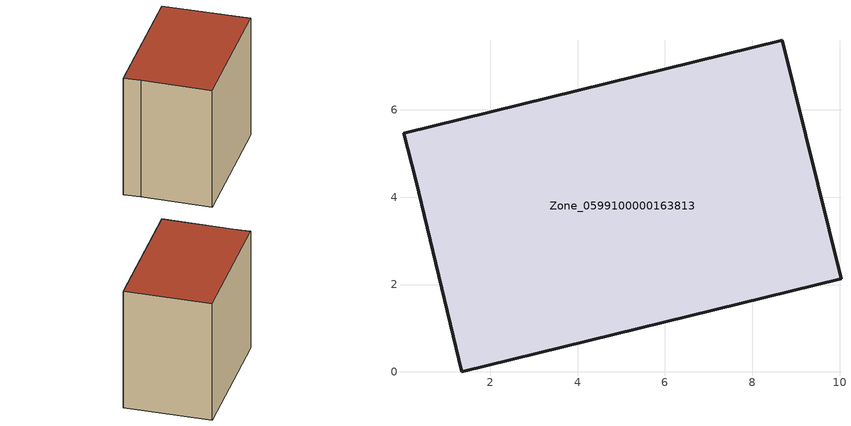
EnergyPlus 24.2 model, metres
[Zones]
Zone_0599100000163813
 floor ground (C_G): 0.01,5.46 8.69,7.6 10.03,2.14 1.34,0 0.29,4.39 z0
 wall outside (C_F): 10.03,2.14 8.69,7.6 0.01,5.46 0.29,4.39 1.34,0 10.03,2.14 z0:8.24
 roof outside (C_R): 8.69,7.6 0.01,5.46 0.29,4.39 1.34,0 10.03,2.14 z8.24
[BUILDING]
Pand.0599100000163813: North Axis=0; Terrain=City; Loads Convergence Tolerance Value=0.04; Temperature Convergence Tolerance Value=0.4; Solar Distribution=FullExterior; Maximum Number of Warmup Days=25; Minimum Number of Warmup Days=1
[Site:Location]
Rotterdam.The.Hague.AP_ZH_NLD Design_Conditions: Latitude=51.96; Longitude=4.45; Time Zone=1; Elevation=-4.5
[SITE:GROUNDTEMPERATURE:BUILDINGSURFACE]
18, 18, 18, 18, 18, 18, 18, 18, 18, 18, 18, 18
[MATERIAL] Thermal Absorptance=0.9; Solar Absorptance=0.7; Visible Absorptance=0.7
Name | Roughness | Thickness | Conductivity | Density | Specific Heat
G.TC.1975-1991 | MediumSmooth | 0.15 | 0.288461 | 540 | 1210
F.TC.1975-1991 | Rough | 0.3 | 0.230769 | 1920 | 840
R.TC.1975-1991 | MediumRough | 0.2 | 0.153846 | 1500 | 1000
[CONSTRUCTION]
C_G: G.TC.1975-1991
C_F: F.TC.1975-1991
C_R: R.TC.1975-1991
[ZONE]
Zone_0599100000163813: Type=1; Multiplier=1; Ceiling Height=Autocalculate; Volume=Autocalculate; Floor Area=autocalculate; Part of Total Floor Area=Yes
[ZONEINFILTRATION:DESIGNFLOWRATE]
Infil_Zone_0599100000163813: Zone or ZoneList or Space or SpaceList=Zone_0599100000163813; Schedule=AlwaysOn; Design Flow Rate Calculation Method=Flow/Area; Flow Rate per Floor Area=0.003; Constant Term Coefficient=1; Temperature Term Coefficient=0; Velocity Term Coefficient=0; Velocity Squared Term Coefficient=0
[HVACTEMPLATE:ZONE:IDEALLOADSAIRSYSTEM]
Zone_0599100000163813: Maximum Heating Supply Air Temperature=50; Minimum Cooling Supply Air Temperature=13; Maximum Heating Supply Air Humidity Ratio=0.0156; Minimum Cooling Supply Air Humidity Ratio=0.0077; Heating Limit=NoLimit; Cooling Limit=NoLimit; Dehumidification Control Type=ConstantSensibleHeatRatio; Cooling Sensible Heat Ratio=0.7; Dehumidification Setpoint=60; Humidification Control Type=None; Humidification Setpoint=30; Outdoor Air Method=None; Outdoor Air Flow Rate per Person=0.00944; Outdoor Air Flow Rate per Zone Floor Area=0; Outdoor Air Flow Rate per Zone=0; Demand Controlled Ventilation Type=None; Outdoor Air Economizer Type=NoEconomizer; Heat Recovery Type=None; Sensible Heat Recovery Effectiveness=0.7; Latent Heat Recovery Effectiveness=0.65
[ZONECONTROL:THERMOSTAT]
ThermostatControl_Zone_0599100000163813: Zone or ZoneList=Zone_0599100000163813; Control Type Schedule=DualSetpointControlType; Control 1=Thermostat_Zone_0599100000163813; Temperature Difference Between Cutout And Setpoint=0
[THERMOSTATSETPOINT:DUALSETPOINT]
Thermostat_Zone_0599100000163813: Heating Setpoint Temperature Schedule=HeatingSetpoint_Zone_0599100000163813; Cooling Setpoint Temperature Schedule=CoolingSetpoint_Zone_0599100000163813
[SCHEDULE:COMPACT]
HeatingSetpoint_Zone_0599100000163813: Through: 12/31, For: AllDays, Until: 24:00, 21
CoolingSetpoint_Zone_0599100000163813: Through: 12/31, For: AllDays, Until: 24:00, 24
DualSetpointControlType: Through: 12/31, For: AllDays, Until: 24:00, 4
AlwaysOn: Through: 12/31, For: AllDays, Until: 24:00, 1
